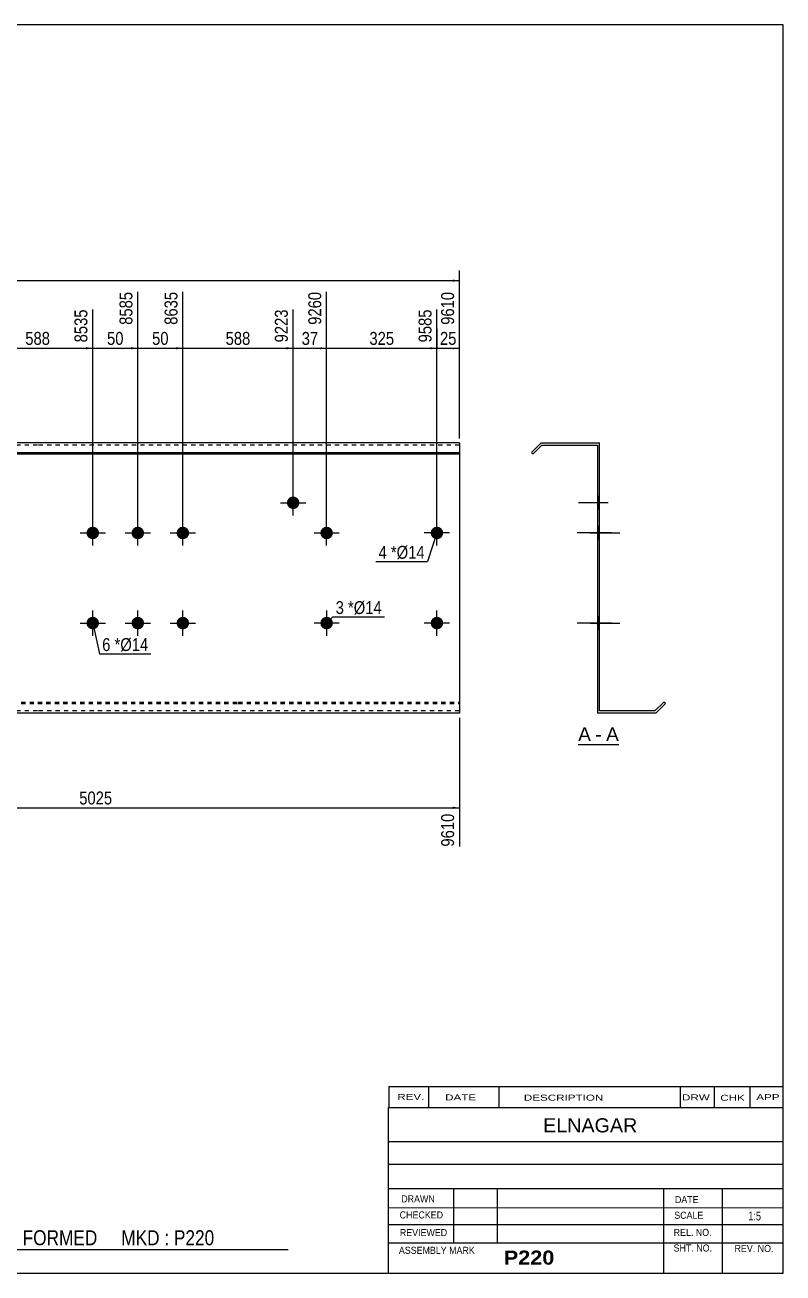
# Model space of a CAD drawing. Header units: millimetres. Extents: x -71 to 331, y -154 to 123.
# Drawn here: x 162.9 to 331.2, y -154.2 to 122.8 of the extents above; entities that cross this region are included whole.
import ezdxf

# ---------------------------------------------------------------- set-up
doc = ezdxf.new("R2010")
doc.units = ezdxf.units.MM
doc.linetypes.add('DXK_LINE_DOT1', pattern=[1.8814, 0.9407, -0.9407])
doc.styles.add('Arial', font='ARIAL.TTF', dxfattribs={"height": 0.2})
doc.styles.add('Arial Bold', font='ARIALBD.TTF', dxfattribs={"height": 0.2})
doc.styles.add('Arial Narrow', font='ARIALN.TTF', dxfattribs={"height": 0.2})

# ---------------------------------------------------------------- blocks, each defined once
blk = doc.blocks.new('Unknown-627191105-1924')
at = {"color": 5, "linetype": 'Continuous'}
for p, q in [((331.25, 122.75), (-68.75, 122.75)), ((-68.75, 122.75), (-68.75, -154.25)), ((331.25, -154.25), (331.25, 122.75)), ((-68.75, -154.25), (331.25, -154.25))]:
    blk.add_line(p, q, dxfattribs=at)
at = {"color": 174, "linetype": 'Continuous', "style": 'Arial'}
blk.add_text('Tekla structures', height=1.9102, rotation=90, dxfattribs=at).set_placement((-69.25, -153.75))
blk = doc.blocks.new('Unknown-627191105-12 - 1238')
at = {"color": 7, "linetype": 'Continuous'}
blk.add_line((285.76, -36.95), (294.79, -36.95), dxfattribs=at)
at = {"color": 0, "linetype": 'Continuous'}
blk.add_wipeout([(288.61, -36.2), (288.61, -33), (285.76, -33), (285.76, -36.2)], dxfattribs=at)
blk.add_wipeout([(290.99, -36.2), (290.99, -33), (289.57, -33), (289.57, -36.2)], dxfattribs=at)
at = {"color": 96, "linetype": 'Continuous', "style": 'Arial'}
blk.add_text('A', height=3.06, dxfattribs=at).set_placement((285.76, -36.2))
at = {"color": 0, "linetype": 'Continuous'}
blk.add_wipeout([(294.79, -36.2), (294.79, -33), (291.95, -33), (291.95, -36.2)], dxfattribs=at)
at = {"color": 96, "linetype": 'Continuous', "style": 'Arial'}
for s, p in [('A', (291.95, -36.2)), ('-', (289.57, -36.2))]:
    blk.add_text(s, height=3.06, dxfattribs=at).set_placement(p)
blk = doc.blocks.new('Part-627191105-1218 - 1203')
at = {"color": 2, "linetype": 'Continuous'}
for p, q in [((0, -30), (0, 30)), ((10, 30), (0, 30)), ((0, 27.88), (10, 27.88)), ((54.49, 30), (10.1, 30)), ((10.1, 27.88), (54.49, 27.88)), ((86.41, 30), (54.59, 30)), ((54.59, 27.88), (86.41, 27.88)), ((109.31, 30), (86.51, 30)), ((86.51, 27.88), (109.31, 27.88)), ((133.79, 30), (109.41, 30)), ((109.41, 27.88), (133.79, 27.88)), ((165.71, 30), (133.89, 30)), ((133.89, 27.88), (165.71, 27.88)), ((210.2, 30), (165.81, 30)), ((165.81, 27.88), (210.2, 27.88)), ((242.11, 30), (210.3, 30)), ((210.3, 27.88), (242.11, 27.88)), ((259.41, 30), (242.21, 30)), ((242.21, 27.88), (259.41, 27.88)), ((259.41, 30), (259.41, 27.88)), ((259.41, 27.88), (259.41, -30)), ((0, 27.53), (10, 27.53)), ((10.1, 27.53), (54.49, 27.53)), ((54.59, 27.53), (86.41, 27.53)), ((86.51, 27.53), (109.31, 27.53)), ((109.41, 27.53), (133.79, 27.53)), ((133.89, 27.53), (165.71, 27.53)), ((165.81, 27.53), (210.2, 27.53)), ((210.3, 27.53), (242.11, 27.53)), ((242.21, 27.53), (259.41, 27.53)), ((10, -30), (0, -30)), ((54.49, -30), (10.1, -30)), ((86.41, -30), (54.59, -30)), ((109.31, -30), (86.51, -30)), ((133.79, -30), (109.41, -30)), ((165.71, -30), (133.89, -30)), ((210.2, -30), (165.81, -30)), ((242.11, -30), (210.3, -30)), ((259.41, -30), (242.21, -30))]:
    blk.add_line(p, q, dxfattribs=at)
at = {"color": 7, "linetype": 'DXK_LINE_DOT1'}
for p, q in [((10, 29.5), (0, 29.5)), ((54.49, 29.5), (10.1, 29.5)), ((86.41, 29.5), (54.59, 29.5)), ((109.31, 29.5), (86.51, 29.5)), ((133.79, 29.5), (109.41, 29.5)), ((165.71, 29.5), (133.89, 29.5)), ((210.2, 29.5), (165.81, 29.5)), ((242.11, 29.5), (210.3, 29.5)), ((259.41, 29.5), (242.21, 29.5)), ((0, -27.53), (10, -27.53)), ((10.1, -27.53), (54.49, -27.53)), ((54.59, -27.53), (86.41, -27.53)), ((86.51, -27.53), (109.31, -27.53)), ((109.41, -27.53), (133.79, -27.53)), ((133.89, -27.53), (165.71, -27.53)), ((165.81, -27.53), (210.2, -27.53)), ((210.3, -27.53), (242.11, -27.53)), ((242.21, -27.53), (259.41, -27.53)), ((0, -27.88), (10, -27.88)), ((10, -29.5), (0, -29.5)), ((10.1, -27.88), (54.49, -27.88)), ((54.49, -29.5), (10.1, -29.5)), ((54.59, -27.88), (86.41, -27.88)), ((86.41, -29.5), (54.59, -29.5)), ((86.51, -27.88), (109.31, -27.88)), ((109.31, -29.5), (86.51, -29.5)), ((109.41, -27.88), (133.79, -27.88)), ((133.79, -29.5), (109.41, -29.5)), ((133.89, -27.88), (165.71, -27.88)), ((165.71, -29.5), (133.89, -29.5)), ((165.81, -27.88), (210.2, -27.88)), ((210.2, -29.5), (165.81, -29.5)), ((210.3, -27.88), (242.11, -27.88)), ((242.11, -29.5), (210.3, -29.5)), ((242.21, -27.88), (259.41, -27.88)), ((259.41, -29.5), (242.21, -29.5))]:
    blk.add_line(p, q, dxfattribs=at)
blk = doc.blocks.new('Bolt-627191105-1219 - 1203')
at = {"linetype": 'Continuous'}
for points in [[(176.6, 10, -1), (179.4, 10, -1)], [(186.6, 10, -1), (189.4, 10, -1)], [(196.6, 10, -1), (199.4, 10, -1)], [(176.6, -10, -1), (179.4, -10, -1)], [(186.6, -10, -1), (189.4, -10, -1)], [(196.6, -10, -1), (199.4, -10, -1)]]:
    blk.add_hatch(color=3, dxfattribs=at).paths.add_polyline_path(points)
at = {"color": 3, "linetype": 'Continuous'}
for p, q in [((178, 7.2), (178, 12.8)), ((188, 7.2), (188, 12.8)), ((198, 7.2), (198, 12.8)), ((175.2, 10), (180.8, 10)), ((185.2, 10), (190.8, 10)), ((195.2, 10), (200.8, 10)), ((178, -12.8), (178, -7.2)), ((188, -12.8), (188, -7.2)), ((198, -12.8), (198, -7.2)), ((175.2, -10), (180.8, -10)), ((185.2, -10), (190.8, -10)), ((195.2, -10), (200.8, -10))]:
    blk.add_line(p, q, dxfattribs=at)
blk = doc.blocks.new('Bolt-627191105-1221 - 1203')
at = {"linetype": 'Continuous'}
blk.add_hatch(color=3, dxfattribs=at).paths.add_polyline_path([(221.09, 16.7, -1), (223.89, 16.7, -1)])
at = {"color": 3, "linetype": 'Continuous'}
for p, q in [((222.49, 13.9), (222.49, 19.5)), ((219.69, 16.7), (225.29, 16.7))]:
    blk.add_line(p, q, dxfattribs=at)
blk = doc.blocks.new('Bolt-627191105-1229 - 1203')
at = {"linetype": 'Continuous'}
blk.add_hatch(color=3, dxfattribs=at).paths.add_polyline_path([(228.52, 10, -1), (231.32, 10, -1)])
at = {"color": 3, "linetype": 'Continuous'}
for p, q in [((229.92, 7.2), (229.92, 12.8)), ((227.12, 10), (232.72, 10))]:
    blk.add_line(p, q, dxfattribs=at)
blk = doc.blocks.new('Bolt-627191105-1230 - 1203')
at = {"linetype": 'Continuous'}
blk.add_hatch(color=3, dxfattribs=at).paths.add_polyline_path([(231.32, -10, -1), (228.52, -10, -1)])
at = {"color": 3, "linetype": 'Continuous'}
for p, q in [((229.92, -7.2), (229.92, -12.8)), ((232.72, -10), (227.12, -10))]:
    blk.add_line(p, q, dxfattribs=at)
blk = doc.blocks.new('Bolt-627191105-1231 - 1203')
at = {"linetype": 'Continuous'}
for points in [[(120.2, 10, -1), (123, 10, -1)], [(253.01, 10, -1), (255.81, 10, -1)]]:
    blk.add_hatch(color=3, dxfattribs=at).paths.add_polyline_path(points)
at = {"color": 3, "linetype": 'Continuous'}
for p, q in [((121.6, 7.2), (121.6, 12.8)), ((254.41, 7.2), (254.41, 12.8)), ((124.4, 10), (118.8, 10)), ((257.21, 10), (251.61, 10))]:
    blk.add_line(p, q, dxfattribs=at)
blk = doc.blocks.new('Bolt-627191105-1232 - 1203')
at = {"linetype": 'Continuous'}
for points in [[(120.2, -10, -1), (123, -10, -1)], [(253.01, -10, -1), (255.81, -10, -1)]]:
    blk.add_hatch(color=3, dxfattribs=at).paths.add_polyline_path(points)
at = {"color": 3, "linetype": 'Continuous'}
for p, q in [((121.6, -12.8), (121.6, -7.2)), ((254.41, -12.8), (254.41, -7.2)), ((124.4, -10), (118.8, -10)), ((257.21, -10), (251.61, -10))]:
    blk.add_line(p, q, dxfattribs=at)
blk = doc.blocks.new('Part-627191105-1240 - 1238')
at = {"color": 2, "linetype": 'Continuous'}
for p, q in [((277.53, 30), (275.41, 27.88)), ((275.41, 27.88), (275.76, 27.53)), ((275.76, 27.53), (277.73, 29.5)), ((277.53, 30), (290.53, 30)), ((277.73, 29.5), (290.03, 29.5)), ((290.03, 29.5), (290.03, -30)), ((290.53, -29.5), (290.53, 30)), ((304.79, -27.53), (302.82, -29.5)), ((305.15, -27.88), (304.79, -27.53)), ((303.03, -30), (290.03, -30)), ((302.82, -29.5), (290.53, -29.5)), ((303.03, -30), (305.15, -27.88))]:
    blk.add_line(p, q, dxfattribs=at)
blk = doc.blocks.new('Bolt-627191105-1241 - 1238')
at = {"linetype": 'Continuous'}
for points in [[(290.03, 11.4), (290.03, 8.6), (290.53, 8.6), (290.53, 11.4)], [(290.03, 11.4), (290.03, 8.6), (290.53, 8.6), (290.53, 11.4)], [(290.03, 11.4), (290.03, 8.6), (290.53, 8.6), (290.53, 11.4)], [(290.03, -8.6), (290.03, -11.4), (290.53, -11.4), (290.53, -8.6)], [(290.03, -8.6), (290.03, -11.4), (290.53, -11.4), (290.53, -8.6)], [(290.03, -8.6), (290.03, -11.4), (290.53, -11.4), (290.53, -8.6)]]:
    blk.add_hatch(color=3, dxfattribs=at).paths.add_polyline_path(points)
at = {"color": 3, "linetype": 'Continuous'}
for p, q in [((290.53, 11.4), (290.03, 11.4)), ((290.53, 11.4), (290.03, 11.4)), ((290.53, 11.4), (290.03, 11.4)), ((293.13, 10), (285.53, 10)), ((293.13, 10), (285.53, 10)), ((293.13, 10), (285.53, 10)), ((290.53, 8.6), (290.03, 8.6)), ((290.53, 8.6), (290.03, 8.6)), ((290.53, 8.6), (290.03, 8.6)), ((293.13, -10), (285.53, -10)), ((293.13, -10), (285.53, -10)), ((293.13, -10), (285.53, -10)), ((290.53, -8.6), (290.03, -8.6)), ((290.53, -8.6), (290.03, -8.6)), ((290.53, -8.6), (290.03, -8.6)), ((290.53, -11.4), (290.03, -11.4)), ((290.53, -11.4), (290.03, -11.4)), ((290.53, -11.4), (290.03, -11.4))]:
    blk.add_line(p, q, dxfattribs=at)
blk = doc.blocks.new('Bolt-627191105-1242 - 1238')
at = {"linetype": 'Continuous'}
blk.add_hatch(color=3, dxfattribs=at).paths.add_polyline_path([(290.03, 18.1), (290.03, 15.3), (290.53, 15.3), (290.53, 18.1)])
at = {"color": 3, "linetype": 'Continuous'}
for p, q in [((292.43, 16.7), (285.83, 16.7)), ((290.53, 18.1), (290.03, 18.1)), ((290.53, 15.3), (290.03, 15.3))]:
    blk.add_line(p, q, dxfattribs=at)
blk = doc.blocks.new('Bolt-627191105-1243 - 1238')
at = {"linetype": 'Continuous'}
blk.add_hatch(color=3, dxfattribs=at).paths.add_polyline_path([(290.03, 18.1), (290.03, 15.3), (290.53, 15.3), (290.53, 18.1)])
at = {"color": 3, "linetype": 'Continuous'}
for p, q in [((292.43, 16.7), (285.83, 16.7)), ((290.53, 18.1), (290.03, 18.1)), ((290.53, 15.3), (290.03, 15.3))]:
    blk.add_line(p, q, dxfattribs=at)
blk = doc.blocks.new('Bolt-627191105-1244 - 1238')
at = {"linetype": 'Continuous'}
blk.add_hatch(color=3, dxfattribs=at).paths.add_polyline_path([(290.53, -11.4), (290.53, -8.6), (290.03, -8.6), (290.03, -11.4)])
at = {"color": 3, "linetype": 'Continuous'}
for p, q in [((290.53, -8.6), (290.03, -8.6)), ((292.13, -10), (290.03, -10)), ((290.53, -11.4), (290.03, -11.4))]:
    blk.add_line(p, q, dxfattribs=at)
blk = doc.blocks.new('Bolt-627191105-1245 - 1238')
at = {"linetype": 'Continuous'}
blk.add_hatch(color=3, dxfattribs=at).paths.add_polyline_path([(290.03, 11.4), (290.03, 8.6), (290.53, 8.6), (290.53, 11.4)])
at = {"color": 3, "linetype": 'Continuous'}
for p, q in [((290.53, 11.4), (290.03, 11.4)), ((292.43, 10), (285.83, 10)), ((290.53, 8.6), (290.03, 8.6))]:
    blk.add_line(p, q, dxfattribs=at)
blk = doc.blocks.new('Bolt-627191105-1246 - 1238')
at = {"linetype": 'Continuous'}
for points in [[(290.03, 11.4), (290.03, 8.6), (290.53, 8.6), (290.53, 11.4)], [(290.03, 11.4), (290.03, 8.6), (290.53, 8.6), (290.53, 11.4)], [(290.03, 11.4), (290.03, 8.6), (290.53, 8.6), (290.53, 11.4)], [(290.03, -8.6), (290.03, -11.4), (290.53, -11.4), (290.53, -8.6)], [(290.03, -8.6), (290.03, -11.4), (290.53, -11.4), (290.53, -8.6)], [(290.03, -8.6), (290.03, -11.4), (290.53, -11.4), (290.53, -8.6)]]:
    blk.add_hatch(color=3, dxfattribs=at).paths.add_polyline_path(points)
at = {"color": 3, "linetype": 'Continuous'}
for p, q in [((290.53, 11.4), (290.03, 11.4)), ((290.53, 11.4), (290.03, 11.4)), ((290.53, 11.4), (290.03, 11.4)), ((293.13, 10), (285.53, 10)), ((293.13, 10), (285.53, 10)), ((293.13, 10), (285.53, 10)), ((290.53, 8.6), (290.03, 8.6)), ((290.53, 8.6), (290.03, 8.6)), ((290.53, 8.6), (290.03, 8.6)), ((293.13, -10), (285.53, -10)), ((293.13, -10), (285.53, -10)), ((293.13, -10), (285.53, -10)), ((290.53, -8.6), (290.03, -8.6)), ((290.53, -8.6), (290.03, -8.6)), ((290.53, -8.6), (290.03, -8.6)), ((290.53, -11.4), (290.03, -11.4)), ((290.53, -11.4), (290.03, -11.4)), ((290.53, -11.4), (290.03, -11.4))]:
    blk.add_line(p, q, dxfattribs=at)
blk = doc.blocks.new('Bolt-627191105-1247 - 1238')
at = {"linetype": 'Continuous'}
blk.add_hatch(color=3, dxfattribs=at).paths.add_polyline_path([(290.03, 18.09), (290.03, 15.29), (290.53, 15.29), (290.53, 18.09)])
at = {"color": 3, "linetype": 'Continuous'}
for p, q in [((292.43, 16.69), (285.83, 16.69)), ((290.53, 18.09), (290.03, 18.09)), ((290.53, 15.29), (290.03, 15.29))]:
    blk.add_line(p, q, dxfattribs=at)
blk = doc.blocks.new('Bolt-627191105-1248 - 1238')
at = {"linetype": 'Continuous'}
for points in [[(290.53, 8.6), (290.53, 11.4), (290.03, 11.4), (290.03, 8.6)], [(290.53, -11.4), (290.53, -8.6), (290.03, -8.6), (290.03, -11.4)]]:
    blk.add_hatch(color=3, dxfattribs=at).paths.add_polyline_path(points)
at = {"color": 3, "linetype": 'Continuous'}
for p, q in [((290.53, 11.4), (290.03, 11.4)), ((290.53, 10), (286.03, 10)), ((290.53, 8.6), (290.03, 8.6)), ((290.53, -10), (286.03, -10)), ((290.53, -8.6), (290.03, -8.6)), ((290.53, -11.4), (290.03, -11.4))]:
    blk.add_line(p, q, dxfattribs=at)
blk = doc.blocks.new('Bolt-627191105-1249 - 1238')
at = {"linetype": 'Continuous'}
blk.add_hatch(color=3, dxfattribs=at).paths.add_polyline_path([(290.03, 11.4), (290.03, 8.6), (290.53, 8.6), (290.53, 11.4)])
at = {"color": 3, "linetype": 'Continuous'}
for p, q in [((290.53, 11.4), (290.03, 11.4)), ((292.43, 10), (285.83, 10)), ((290.53, 8.6), (290.03, 8.6))]:
    blk.add_line(p, q, dxfattribs=at)
blk = doc.blocks.new('Bolt-627191105-1250 - 1238')
at = {"linetype": 'Continuous'}
blk.add_hatch(color=3, dxfattribs=at).paths.add_polyline_path([(290.53, -11.4), (290.53, -8.6), (290.03, -8.6), (290.03, -11.4)])
at = {"color": 3, "linetype": 'Continuous'}
for p, q in [((290.53, -8.6), (290.03, -8.6)), ((292.13, -10), (290.03, -10)), ((290.53, -11.4), (290.03, -11.4))]:
    blk.add_line(p, q, dxfattribs=at)
blk = doc.blocks.new('Bolt-627191105-1251 - 1238')
at = {"linetype": 'Continuous'}
blk.add_hatch(color=3, dxfattribs=at).paths.add_polyline_path([(290.03, 11.4), (290.03, 8.6), (290.53, 8.6), (290.53, 11.4)])
at = {"color": 3, "linetype": 'Continuous'}
for p, q in [((290.53, 11.4), (290.03, 11.4)), ((292.43, 10), (285.83, 10)), ((290.53, 8.6), (290.03, 8.6))]:
    blk.add_line(p, q, dxfattribs=at)
blk = doc.blocks.new('Bolt-627191105-1252 - 1238')
at = {"linetype": 'Continuous'}
blk.add_hatch(color=3, dxfattribs=at).paths.add_polyline_path([(290.53, -11.4), (290.53, -8.6), (290.03, -8.6), (290.03, -11.4)])
at = {"color": 3, "linetype": 'Continuous'}
for p, q in [((290.53, -8.6), (290.03, -8.6)), ((292.13, -10), (290.03, -10)), ((290.53, -11.4), (290.03, -11.4))]:
    blk.add_line(p, q, dxfattribs=at)
blk = doc.blocks.new('Bolt-627191105-1253 - 1238')
at = {"linetype": 'Continuous'}
blk.add_hatch(color=3, dxfattribs=at).paths.add_polyline_path([(290.03, 11.4), (290.03, 8.6), (290.53, 8.6), (290.53, 11.4)])
blk.add_hatch(color=3, dxfattribs=at).paths.add_polyline_path([(290.03, 11.4), (290.03, 8.6), (290.53, 8.6), (290.53, 11.4)])
at = {"color": 3, "linetype": 'Continuous'}
for p, q in [((290.03, 11.4), (290.53, 11.4)), ((290.03, 11.4), (290.53, 11.4)), ((288.43, 10), (295.03, 10)), ((288.43, 10), (295.03, 10)), ((290.03, 8.6), (290.53, 8.6)), ((290.03, 8.6), (290.53, 8.6))]:
    blk.add_line(p, q, dxfattribs=at)
blk = doc.blocks.new('Bolt-627191105-1254 - 1238')
at = {"linetype": 'Continuous'}
blk.add_hatch(color=3, dxfattribs=at).paths.add_polyline_path([(290.03, -8.6), (290.03, -11.4), (290.53, -11.4), (290.53, -8.6)])
blk.add_hatch(color=3, dxfattribs=at).paths.add_polyline_path([(290.03, -8.6), (290.03, -11.4), (290.53, -11.4), (290.53, -8.6)])
at = {"color": 3, "linetype": 'Continuous'}
for p, q in [((288.43, -10), (295.03, -10)), ((288.43, -10), (295.03, -10)), ((290.03, -8.6), (290.53, -8.6)), ((290.03, -8.6), (290.53, -8.6)), ((290.03, -11.4), (290.53, -11.4)), ((290.03, -11.4), (290.53, -11.4))]:
    blk.add_line(p, q, dxfattribs=at)
blk = doc.blocks.new('StraightDimension-627191105-1270 - 1203')
at = {"linetype": 'Continuous'}
blk.add_hatch(color=7, dxfattribs=at).paths.add_polyline_path([(228.42, 51.25), (229.92, 51), (228.42, 50.75)])
at = {"color": 7, "linetype": 'Continuous'}
for p, q in [((229.92, 11), (229.92, 63.51)), ((222.49, 17.7), (222.49, 59.61)), ((222.49, 51), (229.92, 51))]:
    blk.add_line(p, q, dxfattribs=at)
at = {"color": 0}
blk.add_wipeout([(228.63, 51.15), (228.63, 55.35), (223.78, 55.35), (223.78, 51.15)], dxfattribs=at)
at = {"color": 0, "linetype": 'Continuous'}
blk.add_wipeout([(229.32, 64.11), (225.12, 64.11), (225.12, 55.6), (229.32, 55.6)], dxfattribs=at)
at = {"color": 3, "linetype": 'Continuous', "style": 'Arial Narrow'}
blk.add_text('9260', height=2.863, rotation=90.0002, dxfattribs=at).set_placement((228.72, 56.2))
at = {"color": 3, "style": 'Arial Narrow'}
blk.add_text('37', height=2.863, dxfattribs=at).set_placement((224.38, 51.75))
blk = doc.blocks.new('StraightDimension-627191105-1268 - 1203')
at = {"linetype": 'Continuous'}
blk.add_hatch(color=7, dxfattribs=at).paths.add_polyline_path([(257.91, 51.25), (259.41, 51), (257.91, 50.75)])
at = {"color": 7, "linetype": 'Continuous'}
for p, q in [((259.41, 31), (259.41, 63.51)), ((254.41, 11), (254.41, 59.61)), ((254.41, 51), (259.41, 51))]:
    blk.add_line(p, q, dxfattribs=at)
at = {"color": 0}
blk.add_wipeout([(259.33, 51.15), (259.33, 55.35), (254.48, 55.35), (254.48, 51.15)], dxfattribs=at)
at = {"color": 0, "linetype": 'Continuous'}
blk.add_wipeout([(258.81, 64.11), (254.61, 64.11), (254.61, 55.6), (258.81, 55.6)], dxfattribs=at)
at = {"color": 3, "linetype": 'Continuous', "style": 'Arial Narrow'}
blk.add_text('9610', height=2.863, rotation=90.0002, dxfattribs=at).set_placement((258.21, 56.2))
at = {"color": 3, "style": 'Arial Narrow'}
blk.add_text('25', height=2.863, dxfattribs=at).set_placement((255.08, 51.75))
blk = doc.blocks.new('StraightDimension-627191105-1269 - 1203')
at = {"linetype": 'Continuous'}
blk.add_hatch(color=7, dxfattribs=at).paths.add_polyline_path([(252.91, 51.25), (254.41, 51), (252.91, 50.75)])
at = {"color": 7, "linetype": 'Continuous'}
for p, q in [((229.92, 11), (229.92, 63.51)), ((254.41, 11), (254.41, 59.61)), ((229.92, 51), (254.41, 51))]:
    blk.add_line(p, q, dxfattribs=at)
at = {"color": 0, "linetype": 'Continuous'}
blk.add_wipeout([(253.81, 60.21), (249.61, 60.21), (249.61, 51.7), (253.81, 51.7)], dxfattribs=at)
at = {"color": 0}
blk.add_wipeout([(245.5, 51.15), (245.5, 55.35), (238.82, 55.35), (238.82, 51.15)], dxfattribs=at)
at = {"color": 3, "linetype": 'Continuous', "style": 'Arial Narrow'}
blk.add_text('9585', height=2.863, rotation=90.0002, dxfattribs=at).set_placement((253.21, 52.3))
at = {"color": 3, "style": 'Arial Narrow'}
blk.add_text('325', height=2.863, dxfattribs=at).set_placement((239.42, 51.75))
blk = doc.blocks.new('StraightDimension-627191105-1271 - 1203')
at = {"linetype": 'Continuous'}
blk.add_hatch(color=7, dxfattribs=at).paths.add_polyline_path([(220.99, 51.25), (222.49, 51), (220.99, 50.75)])
at = {"color": 7, "linetype": 'Continuous'}
for p, q in [((198, 11), (198, 63.51)), ((222.49, 17.7), (222.49, 59.61)), ((198, 51), (222.49, 51))]:
    blk.add_line(p, q, dxfattribs=at)
at = {"color": 0, "linetype": 'Continuous'}
blk.add_wipeout([(221.89, 60.21), (217.69, 60.21), (217.69, 51.7), (221.89, 51.7)], dxfattribs=at)
at = {"color": 0}
blk.add_wipeout([(213.59, 51.15), (213.59, 55.35), (206.9, 55.35), (206.9, 51.15)], dxfattribs=at)
at = {"color": 3, "linetype": 'Continuous', "style": 'Arial Narrow'}
blk.add_text('9223', height=2.863, rotation=90.0002, dxfattribs=at).set_placement((221.29, 52.3))
at = {"color": 3, "style": 'Arial Narrow'}
blk.add_text('588', height=2.863, dxfattribs=at).set_placement((207.5, 51.75))
blk = doc.blocks.new('StraightDimension-627191105-1272 - 1203')
at = {"linetype": 'Continuous'}
blk.add_hatch(color=7, dxfattribs=at).paths.add_polyline_path([(196.5, 51.25), (198, 51), (196.5, 50.75)])
at = {"color": 7, "linetype": 'Continuous'}
for p, q in [((188, 11), (188, 63.51)), ((198, 11), (198, 63.51)), ((188, 51), (198, 51))]:
    blk.add_line(p, q, dxfattribs=at)
at = {"color": 0}
blk.add_wipeout([(195.43, 51.15), (195.43, 55.35), (190.57, 55.35), (190.57, 51.15)], dxfattribs=at)
at = {"color": 0, "linetype": 'Continuous'}
blk.add_wipeout([(197.4, 64.11), (193.2, 64.11), (193.2, 55.6), (197.4, 55.6)], dxfattribs=at)
at = {"color": 3, "linetype": 'Continuous', "style": 'Arial Narrow'}
blk.add_text('8635', height=2.863, rotation=90.0002, dxfattribs=at).set_placement((196.8, 56.2))
at = {"color": 3, "style": 'Arial Narrow'}
blk.add_text('50', height=2.863, dxfattribs=at).set_placement((191.17, 51.75))
blk = doc.blocks.new('StraightDimension-627191105-1273 - 1203')
at = {"linetype": 'Continuous'}
blk.add_hatch(color=7, dxfattribs=at).paths.add_polyline_path([(186.5, 51.25), (188, 51), (186.5, 50.75)])
at = {"color": 7, "linetype": 'Continuous'}
for p, q in [((188, 11), (188, 63.51)), ((178, 11), (178, 59.61)), ((178, 51), (188, 51))]:
    blk.add_line(p, q, dxfattribs=at)
at = {"color": 0}
blk.add_wipeout([(185.43, 51.15), (185.43, 55.35), (180.57, 55.35), (180.57, 51.15)], dxfattribs=at)
at = {"color": 0, "linetype": 'Continuous'}
blk.add_wipeout([(187.4, 64.11), (183.2, 64.11), (183.2, 55.6), (187.4, 55.6)], dxfattribs=at)
at = {"color": 3, "linetype": 'Continuous', "style": 'Arial Narrow'}
blk.add_text('8585', height=2.863, rotation=90.0002, dxfattribs=at).set_placement((186.8, 56.2))
at = {"color": 3, "style": 'Arial Narrow'}
blk.add_text('50', height=2.863, dxfattribs=at).set_placement((181.17, 51.75))
blk = doc.blocks.new('StraightDimension-627191105-1274 - 1203')
at = {"linetype": 'Continuous'}
blk.add_hatch(color=7, dxfattribs=at).paths.add_polyline_path([(176.5, 51.25), (178, 51), (176.5, 50.75)])
at = {"color": 7, "linetype": 'Continuous'}
for p, q in [((153.51, 17.7), (153.51, 63.51)), ((178, 11), (178, 59.61)), ((153.51, 51), (178, 51))]:
    blk.add_line(p, q, dxfattribs=at)
at = {"color": 0, "linetype": 'Continuous'}
blk.add_wipeout([(177.4, 60.21), (173.2, 60.21), (173.2, 51.7), (177.4, 51.7)], dxfattribs=at)
at = {"color": 0}
blk.add_wipeout([(169.1, 51.15), (169.1, 55.35), (162.42, 55.35), (162.42, 51.15)], dxfattribs=at)
at = {"color": 3, "linetype": 'Continuous', "style": 'Arial Narrow'}
blk.add_text('8535', height=2.863, rotation=90.0002, dxfattribs=at).set_placement((176.8, 52.3))
at = {"color": 3, "style": 'Arial Narrow'}
blk.add_text('588', height=2.863, dxfattribs=at).set_placement((163.02, 51.75))
blk = doc.blocks.new('StraightDimension-627191105-1325 - 1203')
at = {"linetype": 'Continuous'}
blk.add_hatch(color=7, dxfattribs=at).paths.add_polyline_path([(257.91, -50.75), (259.41, -51), (257.91, -51.25)])
at = {"color": 7, "linetype": 'Continuous'}
for p, q in [((97.91, -11), (97.91, -59.61)), ((259.41, -31), (259.41, -59.61)), ((97.91, -51), (259.41, -51))]:
    blk.add_line(p, q, dxfattribs=at)
at = {"color": 0}
blk.add_wipeout([(182.91, -50.85), (182.91, -46.65), (174.4, -46.65), (174.4, -50.85)], dxfattribs=at)
at = {"color": 0, "linetype": 'Continuous'}
blk.add_wipeout([(258.81, -51.7), (254.61, -51.7), (254.61, -60.21), (258.81, -60.21)], dxfattribs=at)
at = {"color": 3, "style": 'Arial Narrow'}
blk.add_text('5025', height=2.863, dxfattribs=at).set_placement((175, -50.25))
at = {"color": 3, "linetype": 'Continuous', "style": 'Arial Narrow'}
blk.add_text('9610', height=2.863, rotation=90.0002, dxfattribs=at).set_placement((258.21, -59.61))
blk = doc.blocks.new('StraightDimension-627191105-1383 - 1203')
at = {"linetype": 'Continuous'}
for points in [[(1.5, 65.75), (0, 66), (1.5, 66.25)], [(257.91, 66.25), (259.41, 66), (257.91, 65.75)]]:
    blk.add_hatch(color=7, dxfattribs=at).paths.add_polyline_path(points)
at = {"color": 7, "linetype": 'Continuous'}
for p, q in [((0, 31), (0, 68.25)), ((259.41, 31), (259.41, 68.25)), ((0, 66), (259.41, 66))]:
    blk.add_line(p, q, dxfattribs=at)
at = {"color": 0}
blk.add_wipeout([(133.96, 66.15), (133.96, 70.35), (125.45, 70.35), (125.45, 66.15)], dxfattribs=at)
at = {"color": 3, "style": 'Arial Narrow'}
blk.add_text('9610', height=2.863, dxfattribs=at).set_placement((126.05, 66.75))
blk = doc.blocks.new('CBS_CALLOFF-627191105-1950')
at = {"color": 7, "linetype": 'Continuous'}
blk.add_line((105.13, -148.98), (221.36, -149), dxfattribs=at)
at = {"color": 3, "linetype": 'Continuous', "style": 'Arial Narrow'}
blk.add_text('QTY= 1 Nos.      COLD FORMED     MKD : P220', height=3.3405, dxfattribs=at).set_placement((122.13, -148.09))
blk = doc.blocks.new('CBS_NAME_BLOG-627191105-1951')
at = {"color": 7, "linetype": 'Continuous'}
for p, q in [((243.66, -117.5), (331.18, -117.5)), ((243.66, -154.21), (243.66, -117.5)), ((243.66, -125.04), (331.18, -125.04)), ((243.73, -130.09), (331.25, -130.09)), ((243.66, -135.46), (331.18, -135.46)), ((258.18, -147.57), (258.18, -135.47)), ((267.87, -147.54), (267.87, -135.47)), ((304.78, -154.21), (304.78, -135.48)), ((317.83, -154.21), (317.83, -135.47)), ((243.67, -139.76), (331.25, -139.74)), ((243.66, -143.51), (331.18, -143.51)), ((243.66, -147.55), (331.18, -147.55)), ((243.66, -154.25), (331.25, -154.25))]:
    blk.add_line(p, q, dxfattribs=at)
at = {"color": 3, "linetype": 'Continuous', "style": 'Arial'}
blk.add_text('ELNAGAR', height=3.133, dxfattribs=at).set_placement((277.98, -123.03))
at = {"color": 3, "linetype": 'Continuous'}
for s, height, style, width, p in [('DRAWN', 1.566, 'Arial', 0.9, (246.49, -138.57)), ('DATE', 1.566, 'Arial', 0.9, (307.25, -138.73)), ('CHECKED', 1.566, 'Arial', 0.9, (246.14, -142.14)), ('SCALE', 1.566, 'Arial', 0.9, (307.1, -142.21)), ('1:5', 1.957, 'Arial Narrow', 0.9, (323.55, -142.57)), ('REVIEWED', 1.566, 'Arial', 0.9, (246.18, -146.06)), ('REL. NO.', 1.566, 'Arial', 0.9, (306.96, -146.01)), ('ASSEMBLY MARK', 1.5663, 'Arial', 0.9, (245.96, -149.99)), ('P220', 3.131, 'Arial Bold', 1.1, (269.24, -152.39)), ('SHT. NO.', 1.566, 'Arial', 0.9, (306.96, -149.48)), ('REV. NO.', 1.566, 'Arial', 0.9, (320.48, -149.57))]:
    blk.add_text(s, height=height, dxfattribs=dict(at, style=style, width=width)).set_placement(p)
blk = doc.blocks.new('CBS_REVISION-627191105-1952')
at = {"color": 7, "linetype": 'Continuous'}
for p, q in [((243.74, -112.87), (331.24, -112.87)), ((243.74, -112.87), (243.74, -117.5)), ((252.54, -112.87), (252.54, -117.5)), ((268.13, -112.87), (268.13, -117.44)), ((308.39, -112.87), (308.39, -117.5)), ((315.93, -112.87), (315.93, -117.5)), ((323.88, -112.87), (323.88, -117.5)), ((243.74, -117.5), (331.24, -117.5))]:
    blk.add_line(p, q, dxfattribs=at)
at = {"color": 7, "style": 'Arial Narrow', "width": 1.7}
for s, height, p in [('REV.', 1.326, (245.6, -115.82)), ('DATE', 1.326, (256.23, -115.94)), ('DESCRIPTION', 1.3257, (273.71, -115.99)), ('DRW', 1.326, (308.82, -115.93)), ('CHK', 1.326, (317.31, -116.02)), ('APP', 1.326, (325.31, -115.87))]:
    blk.add_text(s, height=height, dxfattribs=at).set_placement(p)
blk = doc.blocks.new('Mark-627191105-1419 - 1203')
at = {"color": 0}
blk.add_wipeout([(181.93, -16.2), (181.93, -13.2), (180.1, -13.2), (180.1, -16.2)], dxfattribs=at)
blk.add_wipeout([(181.93, -16.2), (181.93, -13.2), (180.1, -13.2), (180.1, -16.2)], dxfattribs=at)
at = {"color": 7, "linetype": 'Continuous'}
blk.add_line((178, -10), (179.5, -16.8), dxfattribs=at)
at = {"color": 0}
blk.add_wipeout([(184.11, -16.2), (184.11, -13.2), (182.83, -13.2), (182.83, -16.2)], dxfattribs=at)
blk.add_wipeout([(184.11, -16.2), (184.11, -13.2), (182.83, -13.2), (182.83, -16.2)], dxfattribs=at)
at = {"color": 3, "style": 'Arial Narrow'}
blk.add_text('6', height=2.86, dxfattribs=at).set_placement((180.1, -16.2))
at = {"color": 0}
blk.add_wipeout([(190.32, -16.2), (190.32, -13.2), (184.11, -13.2), (184.11, -16.2)], dxfattribs=at)
blk.add_wipeout([(190.32, -16.2), (190.32, -13.2), (184.11, -13.2), (184.11, -16.2)], dxfattribs=at)
at = {"color": 7, "linetype": 'Continuous'}
blk.add_line((179.5, -16.8), (190.92, -16.8), dxfattribs=at)
at = {"color": 3, "style": 'Arial Narrow'}
for s, height, p in [('*', 2.86, (182.83, -16.2)), ('Ø14', 2.863, (184.11, -16.2))]:
    blk.add_text(s, height=height, dxfattribs=at).set_placement(p)
blk = doc.blocks.new('MarkSet-627191105-1405 - 1203')
at = {"color": 0}
blk.add_wipeout([(233.76, -7.99), (233.76, -4.99), (231.93, -4.99), (231.93, -7.99)], dxfattribs=at)
blk.add_wipeout([(233.76, -7.99), (233.76, -4.99), (231.93, -4.99), (231.93, -7.99)], dxfattribs=at)
at = {"color": 7, "linetype": 'Continuous'}
blk.add_line((229.92, -10), (231.33, -8.59), dxfattribs=at)
at = {"color": 0}
blk.add_wipeout([(235.94, -7.99), (235.94, -4.99), (234.66, -4.99), (234.66, -7.99)], dxfattribs=at)
blk.add_wipeout([(235.94, -7.99), (235.94, -4.99), (234.66, -4.99), (234.66, -7.99)], dxfattribs=at)
at = {"color": 3, "style": 'Arial Narrow'}
blk.add_text('3', height=2.86, dxfattribs=at).set_placement((231.93, -7.99))
at = {"color": 0}
blk.add_wipeout([(242.15, -7.99), (242.15, -4.99), (235.94, -4.99), (235.94, -7.99)], dxfattribs=at)
blk.add_wipeout([(242.15, -7.99), (242.15, -4.99), (235.94, -4.99), (235.94, -7.99)], dxfattribs=at)
at = {"color": 7, "linetype": 'Continuous'}
blk.add_line((231.33, -8.59), (242.75, -8.59), dxfattribs=at)
at = {"color": 3, "style": 'Arial Narrow'}
for s, height, p in [('*', 2.86, (234.66, -7.99)), ('Ø14', 2.863, (235.94, -7.99))]:
    blk.add_text(s, height=height, dxfattribs=at).set_placement(p)
blk = doc.blocks.new('MarkSet-627191105-1416 - 1203')
at = {"color": 0}
blk.add_wipeout([(243.29, 4.28), (243.29, 7.28), (241.46, 7.28), (241.46, 4.28)], dxfattribs=at)
blk.add_wipeout([(243.29, 4.28), (243.29, 7.28), (241.46, 7.28), (241.46, 4.28)], dxfattribs=at)
blk.add_wipeout([(245.47, 4.28), (245.47, 7.28), (244.19, 7.28), (244.19, 4.28)], dxfattribs=at)
blk.add_wipeout([(245.47, 4.28), (245.47, 7.28), (244.19, 7.28), (244.19, 4.28)], dxfattribs=at)
at = {"color": 3, "style": 'Arial Narrow'}
blk.add_text('4', height=2.86, dxfattribs=at).set_placement((241.46, 4.28))
at = {"color": 0}
blk.add_wipeout([(251.68, 4.28), (251.68, 7.28), (245.47, 7.28), (245.47, 4.28)], dxfattribs=at)
blk.add_wipeout([(251.68, 4.28), (251.68, 7.28), (245.47, 7.28), (245.47, 4.28)], dxfattribs=at)
at = {"color": 7, "linetype": 'Continuous'}
for p in [(254.41, 10), (240.86, 3.68)]:
    blk.add_line(p, (252.28, 3.68), dxfattribs=at)
at = {"color": 3, "style": 'Arial Narrow'}
for s, height, p in [('*', 2.86, (244.19, 4.28)), ('Ø14', 2.863, (245.47, 4.28))]:
    blk.add_text(s, height=height, dxfattribs=at).set_placement(p)

msp = doc.modelspace()

# ---------------------------------------------------------------- block references
for name in ['Unknown-627191105-1924', 'Part-627191105-1218 - 1203', 'Part-627191105-1240 - 1238', 'Bolt-627191105-1221 - 1203', 'Bolt-627191105-1242 - 1238', 'Bolt-627191105-1243 - 1238', 'Bolt-627191105-1247 - 1238', 'Bolt-627191105-1231 - 1203', 'Bolt-627191105-1219 - 1203', 'Bolt-627191105-1229 - 1203', 'Bolt-627191105-1241 - 1238', 'Bolt-627191105-1246 - 1238', 'Bolt-627191105-1245 - 1238', 'Bolt-627191105-1249 - 1238', 'Bolt-627191105-1251 - 1238', 'Bolt-627191105-1248 - 1238', 'Bolt-627191105-1253 - 1238', 'Bolt-627191105-1232 - 1203', 'Bolt-627191105-1230 - 1203', 'Bolt-627191105-1254 - 1238', 'Bolt-627191105-1244 - 1238', 'Bolt-627191105-1250 - 1238', 'Bolt-627191105-1252 - 1238', 'CBS_REVISION-627191105-1952', 'CBS_NAME_BLOG-627191105-1951', 'CBS_CALLOFF-627191105-1950']:
    msp.add_blockref(name, (0, 0))

# ---------------------------------------------------------------- next in the draw order: block references
for name in ['StraightDimension-627191105-1270 - 1203', 'StraightDimension-627191105-1268 - 1203', 'StraightDimension-627191105-1325 - 1203', 'Unknown-627191105-12 - 1238']:
    msp.add_blockref(name, (0, 0))

# ---------------------------------------------------------------- next in the draw order: block references
for name in ['StraightDimension-627191105-1271 - 1203', 'StraightDimension-627191105-1269 - 1203', 'MarkSet-627191105-1405 - 1203', 'Mark-627191105-1419 - 1203']:
    msp.add_blockref(name, (0, 0))

# ---------------------------------------------------------------- next in the draw order: block references
for name in ['StraightDimension-627191105-1272 - 1203', 'MarkSet-627191105-1416 - 1203']:
    msp.add_blockref(name, (0, 0))

# ---------------------------------------------------------------- next in the draw order: block references
msp.add_blockref('StraightDimension-627191105-1273 - 1203', (0, 0))

# ---------------------------------------------------------------- next in the draw order: block references
msp.add_blockref('StraightDimension-627191105-1274 - 1203', (0, 0))

# ---------------------------------------------------------------- next in the draw order: block references
msp.add_blockref('StraightDimension-627191105-1383 - 1203', (0, 0))

doc.saveas('drawing.dxf')
